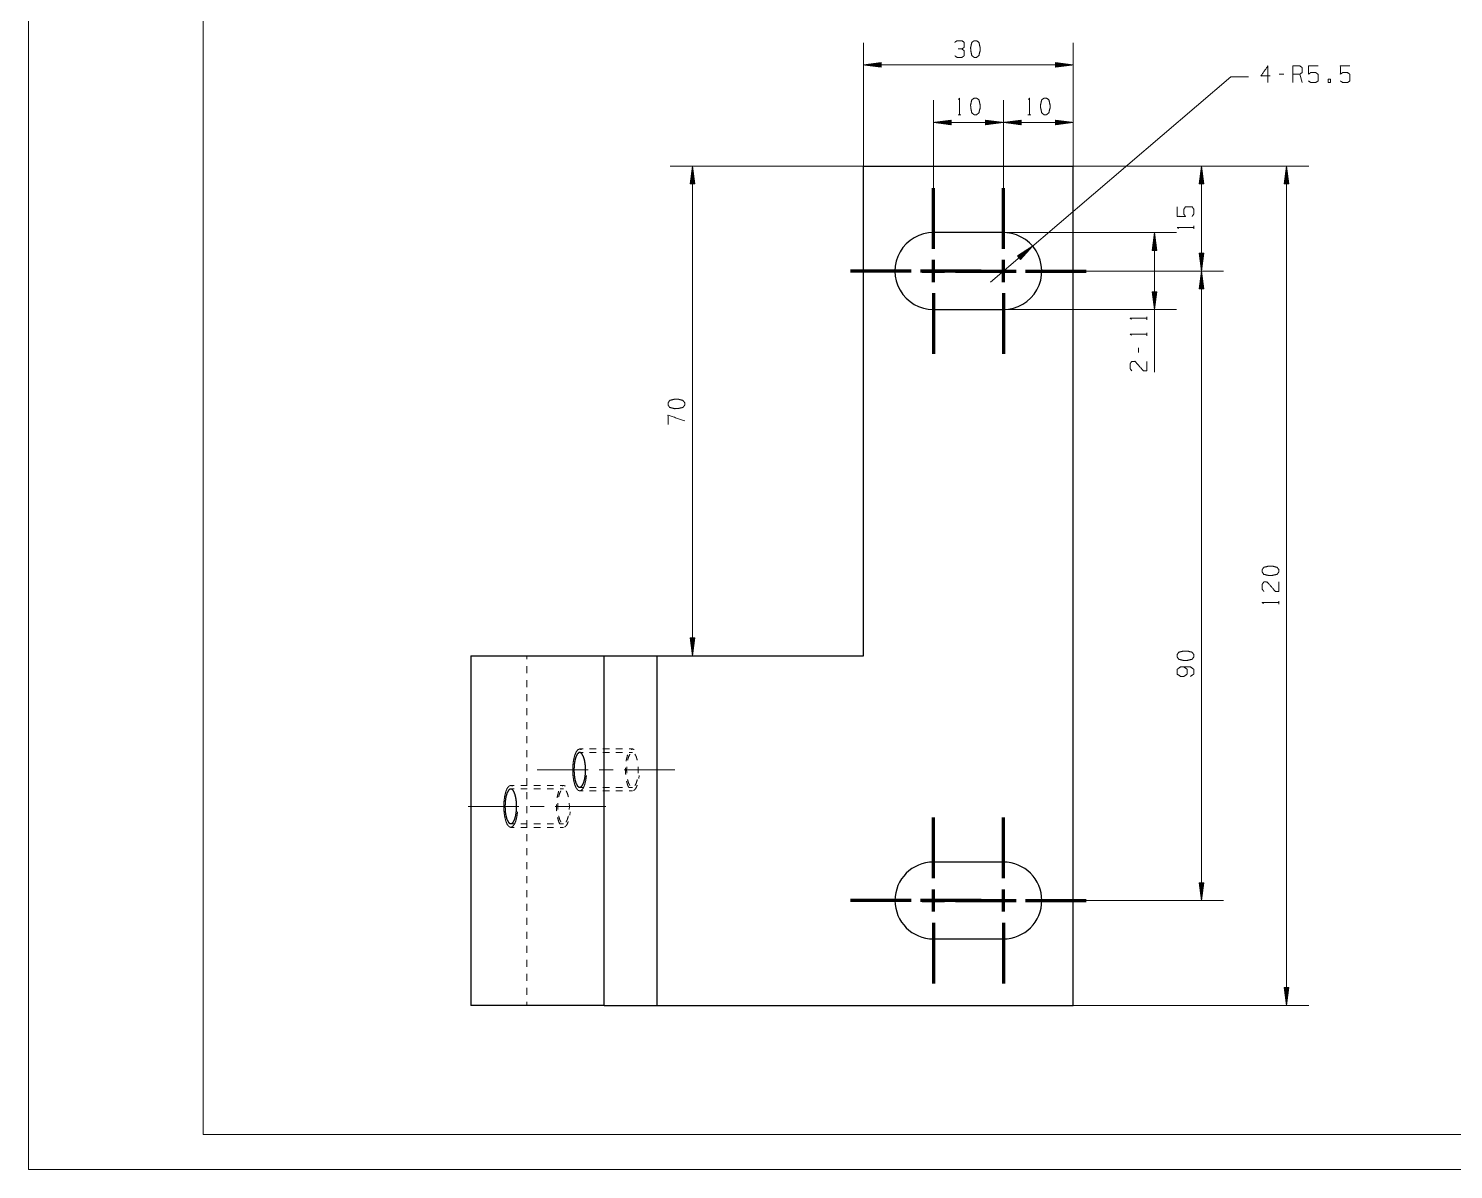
# Model space of a CAD drawing. Header units: millimetres. Extents: x 0 to 420, y 0 to 297.
# Drawn here: x 0 to 203.8, y 0 to 163.1 of the extents above; entities that cross this region are included whole.
import ezdxf

# ---------------------------------------------------------------- set-up
doc = ezdxf.new("R2010")
doc.units = ezdxf.units.MM
doc.layers.add('1', color=7, linetype='Continuous', true_color=0xffffff)

msp = doc.modelspace()

# ---------------------------------------------------------------- linework, layer by layer
at = {"layer": '1', "color": 132, "linetype": 'Continuous', "lineweight": 18}
for p, q in [((0, 297), (0, 0)), ((25, 292), (25, 5)), ((25, 5), (415, 5)), ((0, 0), (420, 0))]:
    msp.add_line(p, q, dxfattribs=at)
at = {"layer": '1', "color": 13, "linetype": 'Continuous', "lineweight": 18}
for p, q in [((119.42, 143.46), (119.42, 161.1)), ((149.42, 143.46), (149.42, 161.1)), ((121.96, 158.26), (119.42, 157.92)), ((119.42, 157.92), (121.96, 157.59)), ((149.42, 157.92), (119.42, 157.92)), ((121.96, 157.95), (119.61, 157.95)), ((121.96, 157.9), (119.61, 157.9)), ((121.96, 158), (120, 158)), ((121.96, 157.84), (120, 157.84)), ((121.96, 158.05), (120.39, 158.05)), ((121.96, 157.79), (120.39, 157.79)), ((121.96, 158.1), (120.77, 158.1)), ((121.96, 157.74), (120.77, 157.74)), ((121.96, 158.15), (121.16, 158.15)), ((121.96, 157.69), (121.16, 157.69)), ((121.96, 158.2), (121.54, 158.2)), ((121.96, 157.64), (121.54, 157.64)), ((121.96, 158.25), (121.93, 158.25)), ((121.96, 158.25), (121.93, 158.25)), ((121.96, 157.59), (121.93, 157.59)), ((121.96, 157.59), (121.93, 157.59)), ((121.96, 157.59), (121.96, 158.26)), ((146.88, 158.26), (146.88, 157.59)), ((149.42, 157.92), (146.88, 158.26)), ((146.88, 158.25), (146.91, 158.25)), ((146.88, 158.25), (146.91, 158.25)), ((146.88, 158.2), (147.3, 158.2)), ((146.88, 158.15), (147.68, 158.15)), ((146.88, 158.1), (148.07, 158.1)), ((146.88, 158.05), (148.46, 158.05)), ((146.88, 158), (148.84, 158)), ((146.88, 157.95), (149.23, 157.95)), ((146.88, 157.59), (149.42, 157.92)), ((146.88, 157.9), (149.23, 157.9)), ((146.88, 157.84), (148.84, 157.84)), ((146.88, 157.79), (148.46, 157.79)), ((146.88, 157.74), (148.07, 157.74)), ((146.88, 157.69), (147.68, 157.69)), ((146.88, 157.64), (147.3, 157.64)), ((146.88, 157.59), (146.91, 157.59)), ((146.88, 157.59), (146.91, 157.59)), ((137.57, 126.88), (171.95, 156.22)), ((171.95, 156.22), (174.49, 156.22)), ((129.42, 140.31), (129.42, 152.89)), ((139.42, 140.31), (139.42, 152.89)), ((139.42, 140.31), (139.42, 152.89)), ((149.42, 143.46), (149.42, 152.89)), ((131.96, 150.05), (129.42, 149.71)), ((129.42, 149.71), (131.96, 149.38)), ((139.42, 149.71), (129.42, 149.71)), ((131.96, 149.74), (129.61, 149.74)), ((131.96, 149.69), (129.61, 149.69)), ((131.96, 149.79), (130, 149.79)), ((131.96, 149.64), (130, 149.64)), ((131.96, 149.84), (130.39, 149.84)), ((131.96, 149.59), (130.39, 149.59)), ((131.96, 149.89), (130.77, 149.89)), ((131.96, 149.54), (130.77, 149.54)), ((131.96, 149.94), (131.16, 149.94)), ((131.96, 149.49), (131.16, 149.49)), ((131.96, 149.99), (131.54, 149.99)), ((131.96, 149.43), (131.54, 149.43)), ((131.96, 150.04), (131.93, 150.04)), ((131.96, 150.04), (131.93, 150.04)), ((131.96, 149.38), (131.93, 149.38)), ((131.96, 149.38), (131.93, 149.38)), ((131.96, 149.38), (131.96, 150.05)), ((136.88, 150.05), (136.88, 149.38)), ((139.42, 149.71), (136.88, 150.05)), ((136.88, 150.04), (136.91, 150.04)), ((136.88, 150.04), (136.91, 150.04)), ((136.88, 149.99), (137.3, 149.99)), ((136.88, 149.94), (137.68, 149.94)), ((136.88, 149.89), (138.07, 149.89)), ((136.88, 149.84), (138.46, 149.84)), ((136.88, 149.79), (138.84, 149.79)), ((136.88, 149.74), (139.23, 149.74)), ((136.88, 149.38), (139.42, 149.71)), ((136.88, 149.69), (139.23, 149.69)), ((136.88, 149.64), (138.84, 149.64)), ((136.88, 149.59), (138.46, 149.59)), ((136.88, 149.54), (138.07, 149.54)), ((136.88, 149.49), (137.68, 149.49)), ((136.88, 149.43), (137.3, 149.43)), ((136.88, 149.38), (136.91, 149.38)), ((136.88, 149.38), (136.91, 149.38)), ((141.96, 150.05), (139.42, 149.71)), ((139.42, 149.71), (141.96, 149.38)), ((139.42, 149.71), (149.42, 149.71)), ((141.96, 149.74), (139.61, 149.74)), ((141.96, 149.69), (139.61, 149.69)), ((141.96, 149.79), (140, 149.79)), ((141.96, 149.64), (140, 149.64)), ((141.96, 149.84), (140.39, 149.84)), ((141.96, 149.59), (140.39, 149.59)), ((141.96, 149.89), (140.77, 149.89)), ((141.96, 149.54), (140.77, 149.54)), ((141.96, 149.94), (141.16, 149.94)), ((141.96, 149.49), (141.16, 149.49)), ((141.96, 149.99), (141.54, 149.99)), ((141.96, 149.43), (141.54, 149.43)), ((141.96, 150.04), (141.93, 150.04)), ((141.96, 150.04), (141.93, 150.04)), ((141.96, 149.38), (141.93, 149.38)), ((141.96, 149.38), (141.93, 149.38)), ((141.96, 149.38), (141.96, 150.05)), ((146.88, 150.05), (146.88, 149.38)), ((149.42, 149.71), (146.88, 150.05)), ((146.88, 150.04), (146.91, 150.04)), ((146.88, 150.04), (146.91, 150.04)), ((146.88, 149.99), (147.3, 149.99)), ((146.88, 149.94), (147.68, 149.94)), ((146.88, 149.89), (148.07, 149.89)), ((146.88, 149.84), (148.46, 149.84)), ((146.88, 149.79), (148.84, 149.79)), ((146.88, 149.74), (149.23, 149.74)), ((146.88, 149.38), (149.42, 149.71)), ((146.88, 149.69), (149.23, 149.69)), ((146.88, 149.64), (148.84, 149.64)), ((146.88, 149.59), (148.46, 149.59)), ((146.88, 149.54), (148.07, 149.54)), ((146.88, 149.49), (147.68, 149.49)), ((146.88, 149.43), (147.3, 149.43)), ((146.88, 149.38), (146.91, 149.38)), ((146.88, 149.38), (146.91, 149.38)), ((119.42, 143.46), (91.77, 143.46)), ((94.95, 143.46), (94.61, 140.92)), ((94.87, 140.92), (94.87, 142.88)), ((94.92, 140.92), (94.92, 143.27)), ((95.28, 140.92), (94.95, 143.46)), ((94.95, 143.46), (94.95, 73.46)), ((94.97, 140.92), (94.97, 143.27)), ((95.02, 140.92), (95.02, 142.88)), ((149.42, 143.46), (170.92, 143.46)), ((149.42, 143.46), (183.09, 143.46)), ((167.75, 143.46), (167.42, 140.92)), ((167.67, 140.92), (167.67, 142.88)), ((167.72, 140.92), (167.72, 143.27)), ((168.08, 140.92), (167.75, 143.46)), ((167.75, 128.46), (167.75, 143.46)), ((167.78, 140.92), (167.78, 143.27)), ((167.83, 140.92), (167.83, 142.88)), ((179.92, 143.46), (179.58, 140.92)), ((179.84, 140.92), (179.84, 142.88)), ((179.89, 140.92), (179.89, 143.27)), ((180.25, 140.92), (179.92, 143.46)), ((179.92, 23.46), (179.92, 143.46)), ((179.94, 140.92), (179.94, 143.27)), ((179.99, 140.92), (179.99, 142.88)), ((94.61, 140.92), (94.61, 140.95)), ((94.61, 140.92), (94.61, 140.95)), ((94.61, 140.92), (95.28, 140.92)), ((94.67, 140.92), (94.67, 141.34)), ((94.72, 140.92), (94.72, 141.73)), ((94.77, 140.92), (94.77, 142.11)), ((94.82, 140.92), (94.82, 142.5)), ((95.07, 140.92), (95.07, 142.5)), ((95.12, 140.92), (95.12, 142.11)), ((95.17, 140.92), (95.17, 141.73)), ((95.22, 140.92), (95.22, 141.34)), ((95.28, 140.92), (95.28, 140.95)), ((95.28, 140.92), (95.28, 140.95)), ((167.42, 140.92), (167.42, 140.95)), ((167.42, 140.92), (167.42, 140.95)), ((167.42, 140.92), (168.08, 140.92)), ((167.47, 140.92), (167.47, 141.34)), ((167.52, 140.92), (167.52, 141.73)), ((167.57, 140.92), (167.57, 142.11)), ((167.62, 140.92), (167.62, 142.5)), ((167.88, 140.92), (167.88, 142.5)), ((167.93, 140.92), (167.93, 142.11)), ((167.98, 140.92), (167.98, 141.73)), ((168.03, 140.92), (168.03, 141.34)), ((168.08, 140.92), (168.08, 140.95)), ((168.08, 140.92), (168.08, 140.95)), ((179.58, 140.92), (180.25, 140.92)), ((179.59, 140.92), (179.59, 140.95)), ((179.59, 140.92), (179.59, 140.95)), ((179.64, 140.92), (179.64, 141.34)), ((179.69, 140.92), (179.69, 141.73)), ((179.74, 140.92), (179.74, 142.11)), ((179.79, 140.92), (179.79, 142.5)), ((180.04, 140.92), (180.04, 142.5)), ((180.09, 140.92), (180.09, 142.11)), ((180.15, 140.92), (180.15, 141.73)), ((180.2, 140.92), (180.2, 141.34)), ((180.25, 140.92), (180.25, 140.95)), ((180.25, 140.92), (180.25, 140.95)), ((134.29, 133.96), (164.2, 133.96)), ((161.02, 133.96), (160.69, 131.42)), ((160.85, 131.42), (160.85, 132.61)), ((160.9, 131.42), (160.9, 132.99)), ((160.95, 131.42), (160.95, 133.38)), ((161, 131.42), (161, 133.77)), ((161.36, 131.42), (161.02, 133.96)), ((161.02, 133.96), (161.02, 114.02)), ((161.05, 131.42), (161.05, 133.77)), ((161.1, 131.42), (161.1, 133.38)), ((161.15, 131.42), (161.15, 132.99)), ((161.2, 131.42), (161.2, 132.61)), ((143.6, 132.03), (141.46, 130.64)), ((141.46, 130.63), (141.48, 130.65)), ((141.46, 130.63), (141.48, 130.65)), ((141.46, 130.64), (141.89, 130.13)), ((141.49, 130.6), (141.81, 130.87)), ((141.52, 130.56), (142.14, 131.08)), ((141.56, 130.52), (142.46, 131.29)), ((141.59, 130.48), (142.79, 131.5)), ((141.62, 130.44), (143.12, 131.71)), ((141.66, 130.4), (143.44, 131.93)), ((141.69, 130.36), (143.47, 131.89)), ((141.72, 130.32), (143.21, 131.6)), ((141.76, 130.29), (142.95, 131.31)), ((141.79, 130.25), (142.69, 131.02)), ((141.82, 130.21), (142.43, 130.73)), ((141.85, 130.17), (142.17, 130.44)), ((141.89, 130.13), (143.6, 132.03)), ((160.69, 131.42), (160.69, 131.45)), ((160.69, 131.42), (160.69, 131.45)), ((160.69, 131.42), (161.36, 131.42)), ((160.74, 131.42), (160.74, 131.84)), ((160.8, 131.42), (160.8, 132.22)), ((161.25, 131.42), (161.25, 132.22)), ((161.3, 131.42), (161.3, 131.84)), ((161.35, 131.42), (161.35, 131.45)), ((161.35, 131.42), (161.35, 131.45)), ((167.42, 131), (167.42, 130.97)), ((167.42, 131), (167.42, 130.97)), ((167.42, 131), (167.75, 128.46)), ((168.08, 131), (167.42, 131)), ((167.47, 131), (167.47, 130.58)), ((167.52, 131), (167.52, 130.2)), ((167.57, 131), (167.57, 129.81)), ((167.62, 131), (167.62, 129.43)), ((167.67, 131), (167.67, 129.04)), ((167.72, 131), (167.72, 128.65)), ((167.75, 128.46), (168.08, 131)), ((167.78, 131), (167.78, 128.65)), ((167.83, 131), (167.83, 129.04)), ((167.88, 131), (167.88, 129.43)), ((167.93, 131), (167.93, 129.81)), ((167.98, 131), (167.98, 130.2)), ((168.03, 131), (168.03, 130.58)), ((168.08, 131), (168.08, 130.97)), ((168.08, 131), (168.08, 130.97)), ((141.89, 130.13), (141.91, 130.15)), ((141.89, 130.13), (141.91, 130.15)), ((151.27, 128.46), (170.92, 128.46)), ((151.27, 128.46), (170.92, 128.46)), ((167.75, 128.46), (167.42, 125.92)), ((168.08, 125.92), (167.75, 128.46)), ((167.75, 128.46), (167.75, 38.46)), ((167.52, 125.92), (167.52, 126.73)), ((167.57, 125.92), (167.57, 127.11)), ((167.62, 125.92), (167.62, 127.5)), ((167.67, 125.92), (167.67, 127.88)), ((167.72, 125.92), (167.72, 128.27)), ((167.78, 125.92), (167.78, 128.27)), ((167.83, 125.92), (167.83, 127.88)), ((167.88, 125.92), (167.88, 127.5)), ((167.93, 125.92), (167.93, 127.11)), ((167.98, 125.92), (167.98, 126.73)), ((160.69, 125.5), (160.69, 125.47)), ((160.69, 125.5), (160.69, 125.47)), ((160.69, 125.5), (161.02, 122.96)), ((161.36, 125.5), (160.69, 125.5)), ((160.74, 125.5), (160.74, 125.08)), ((160.8, 125.5), (160.8, 124.7)), ((160.85, 125.5), (160.85, 124.31)), ((160.9, 125.5), (160.9, 123.93)), ((160.95, 125.5), (160.95, 123.54)), ((161, 125.5), (161, 123.15)), ((161.02, 122.96), (161.36, 125.5)), ((161.05, 125.5), (161.05, 123.15)), ((161.1, 125.5), (161.1, 123.54)), ((161.15, 125.5), (161.15, 123.93)), ((161.2, 125.5), (161.2, 124.31)), ((161.25, 125.5), (161.25, 124.7)), ((161.3, 125.5), (161.3, 125.08)), ((161.35, 125.5), (161.35, 125.47)), ((161.35, 125.5), (161.35, 125.47)), ((167.42, 125.92), (167.42, 125.95)), ((167.42, 125.92), (167.42, 125.95)), ((167.42, 125.92), (168.08, 125.92)), ((167.47, 125.92), (167.47, 126.34)), ((168.03, 125.92), (168.03, 126.34)), ((168.08, 125.92), (168.08, 125.95)), ((168.08, 125.92), (168.08, 125.95)), ((139.42, 122.96), (164.2, 122.96)), ((94.61, 76), (94.61, 75.97)), ((94.61, 76), (94.61, 75.97)), ((94.61, 76), (94.95, 73.46)), ((95.28, 76), (94.61, 76)), ((94.67, 76), (94.67, 75.58)), ((94.72, 76), (94.72, 75.2)), ((94.77, 76), (94.77, 74.81)), ((94.82, 76), (94.82, 74.43)), ((94.87, 76), (94.87, 74.04)), ((94.92, 76), (94.92, 73.65)), ((94.95, 73.46), (95.28, 76)), ((94.97, 76), (94.97, 73.65)), ((95.02, 76), (95.02, 74.04)), ((95.07, 76), (95.07, 74.43)), ((95.12, 76), (95.12, 74.81)), ((95.17, 76), (95.17, 75.2)), ((95.22, 76), (95.22, 75.58)), ((95.28, 76), (95.28, 75.97)), ((95.28, 76), (95.28, 75.97)), ((119.42, 73.46), (91.77, 73.46)), ((167.42, 41), (167.42, 40.97)), ((167.42, 41), (167.42, 40.97)), ((167.42, 41), (167.75, 38.46)), ((168.08, 41), (167.42, 41)), ((167.47, 41), (167.47, 40.58)), ((167.52, 41), (167.52, 40.2)), ((167.57, 41), (167.57, 39.81)), ((167.62, 41), (167.62, 39.43)), ((167.67, 41), (167.67, 39.04)), ((167.72, 41), (167.72, 38.65)), ((167.75, 38.46), (168.08, 41)), ((167.78, 41), (167.78, 38.65)), ((167.83, 41), (167.83, 39.04)), ((167.88, 41), (167.88, 39.43)), ((167.93, 41), (167.93, 39.81)), ((167.98, 41), (167.98, 40.2)), ((168.03, 41), (168.03, 40.58)), ((168.08, 41), (168.08, 40.97)), ((168.08, 41), (168.08, 40.97)), ((151.27, 38.46), (170.92, 38.46)), ((179.58, 26), (179.92, 23.46)), ((180.25, 26), (179.58, 26)), ((179.59, 26), (179.59, 25.97)), ((179.59, 26), (179.59, 25.97)), ((179.64, 26), (179.64, 25.58)), ((179.69, 26), (179.69, 25.2)), ((179.74, 26), (179.74, 24.81)), ((179.79, 26), (179.79, 24.43)), ((179.84, 26), (179.84, 24.04)), ((179.89, 26), (179.89, 23.65)), ((179.92, 23.46), (180.25, 26)), ((179.94, 26), (179.94, 23.65)), ((179.99, 26), (179.99, 24.04)), ((180.04, 26), (180.04, 24.43)), ((180.09, 26), (180.09, 24.81)), ((180.15, 26), (180.15, 25.2)), ((180.2, 26), (180.2, 25.58)), ((180.25, 26), (180.25, 25.97)), ((180.25, 26), (180.25, 25.97)), ((149.42, 23.46), (183.09, 23.46))]:
    msp.add_line(p, q, dxfattribs=at)
at = {"layer": '1', "color": 95, "linetype": 'Continuous', "lineweight": 18}
for p, q in [((179.54, 156.61), (178.87, 156.61)), ((182.15, 155.41), (181.82, 156.61)), ((132.94, 150.81), (133.36, 150.81)), ((142.94, 150.81), (143.36, 150.81)), ((166.66, 134.48), (166.66, 134.9)), ((159.93, 121.49), (159.93, 121.91)), ((159.93, 119.21), (159.93, 119.63)), ((158.73, 117.48), (158.73, 116.81)), ((178.82, 80.84), (178.82, 81.27))]:
    msp.add_line(p, q, dxfattribs=at)
at = {"layer": '1', "color": 30, "linetype": 'Continuous', "lineweight": 25}
for p, q in [((119.42, 73.46), (119.42, 143.46)), ((119.42, 143.46), (149.42, 143.46)), ((149.42, 23.46), (149.42, 143.46)), ((139.17, 133.96), (129.42, 133.96)), ((129.42, 122.96), (139.42, 122.96)), ((63.27, 73.46), (63.27, 23.46)), ((63.96, 73.46), (82.33, 73.46)), ((82.33, 73.46), (89.9, 73.46)), ((82.33, 23.46), (82.33, 73.46)), ((89.9, 73.46), (119.42, 73.46)), ((89.9, 23.46), (89.9, 73.46)), ((139.42, 43.96), (129.42, 43.96)), ((129.42, 32.96), (139.42, 32.96)), ((82.33, 23.46), (63.96, 23.46)), ((82.33, 23.46), (89.9, 23.46)), ((89.9, 23.46), (149.42, 23.46))]:
    msp.add_line(p, q, dxfattribs=at)
at = {"layer": '1', "color": 252, "linetype": 'Continuous', "lineweight": 70}
for p, q in [((129.42, 131.64), (129.42, 140.31)), ((139.42, 131.64), (139.42, 140.31)), ((126.25, 128.46), (117.57, 128.46)), ((136.25, 128.46), (127.57, 128.46)), ((127.83, 128.46), (131.01, 128.46)), ((129.42, 126.87), (129.42, 130.05)), ((132.6, 128.46), (141.27, 128.46)), ((137.83, 128.46), (141.01, 128.46)), ((139.42, 126.87), (139.42, 130.05)), ((142.6, 128.46), (151.27, 128.46)), ((129.42, 125.29), (129.42, 116.61)), ((139.42, 125.29), (139.42, 116.61)), ((129.42, 41.64), (129.42, 50.31)), ((139.42, 41.64), (139.42, 50.31)), ((129.42, 36.87), (129.42, 40.05)), ((139.42, 36.87), (139.42, 40.05)), ((126.25, 38.46), (117.57, 38.46)), ((136.25, 38.46), (127.57, 38.46)), ((127.83, 38.46), (131.01, 38.46)), ((132.6, 38.46), (141.27, 38.46)), ((137.83, 38.46), (141.01, 38.46)), ((142.6, 38.46), (151.27, 38.46)), ((129.42, 35.29), (129.42, 26.61)), ((139.42, 35.29), (139.42, 26.61))]:
    msp.add_line(p, q, dxfattribs=at)
at = {"layer": '1', "color": 43, "linetype": 'Continuous', "lineweight": 18}
for p, q in [((71.27, 73.46), (71.27, 72.96)), ((71.27, 71.96), (71.27, 70.96)), ((71.27, 69.96), (71.27, 68.96)), ((71.27, 67.96), (71.27, 66.96)), ((71.27, 65.96), (71.27, 64.96)), ((71.27, 63.96), (71.27, 62.96)), ((71.27, 61.96), (71.27, 60.96)), ((71.27, 59.96), (71.27, 58.96)), ((78.84, 60.13), (79.31, 60.13)), ((79.31, 59.63), (78.84, 59.63)), ((80.25, 60.13), (81.19, 60.13)), ((81.19, 59.63), (80.25, 59.63)), ((82.14, 60.13), (83.08, 60.13)), ((83.08, 59.63), (82.14, 59.63)), ((84.02, 60.13), (84.96, 60.13)), ((84.96, 59.63), (84.02, 59.63)), ((85.91, 60.13), (86.38, 60.13)), ((86.38, 59.63), (85.91, 59.63)), ((71.27, 57.96), (71.27, 56.96)), ((87.19, 57.59), (87.21, 57.13)), ((87.21, 57.13), (87.19, 56.67)), ((71.27, 55.96), (71.27, 54.96)), ((87.28, 55.88), (87.34, 56.35)), ((69.45, 54.92), (68.97, 54.92)), ((69.45, 54.42), (68.97, 54.42)), ((71.33, 54.92), (70.39, 54.92)), ((71.33, 54.42), (70.39, 54.42)), ((71.27, 53.96), (71.27, 52.96)), ((73.22, 54.92), (72.27, 54.92)), ((73.22, 54.42), (72.27, 54.42)), ((75.1, 54.92), (74.16, 54.92)), ((75.1, 54.42), (74.16, 54.42)), ((76.52, 54.92), (76.04, 54.92)), ((76.52, 54.42), (76.04, 54.42)), ((78.84, 54.63), (79.31, 54.63)), ((78.84, 54.13), (79.31, 54.13)), ((80.25, 54.63), (81.19, 54.63)), ((80.25, 54.13), (81.19, 54.13)), ((82.14, 54.63), (83.08, 54.63)), ((82.14, 54.13), (83.08, 54.13)), ((84.02, 54.63), (84.96, 54.63)), ((84.02, 54.13), (84.96, 54.13)), ((85.91, 54.63), (86.38, 54.63)), ((85.91, 54.13), (86.38, 54.13)), ((71.27, 51.96), (71.27, 50.96)), ((77.33, 52.38), (77.35, 51.92)), ((77.35, 51.92), (77.33, 51.46)), ((77.48, 51.14), (77.42, 50.67)), ((68.97, 49.42), (69.45, 49.42)), ((69.45, 48.92), (68.97, 48.92)), ((70.39, 49.42), (71.33, 49.42)), ((71.33, 48.92), (70.39, 48.92)), ((71.27, 49.96), (71.27, 48.96)), ((72.27, 49.42), (73.22, 49.42)), ((73.22, 48.92), (72.27, 48.92)), ((74.16, 49.42), (75.1, 49.42)), ((75.1, 48.92), (74.16, 48.92)), ((76.04, 49.42), (76.52, 49.42)), ((76.52, 48.92), (76.04, 48.92)), ((71.27, 47.96), (71.27, 46.96)), ((71.27, 45.96), (71.27, 44.96)), ((71.27, 43.96), (71.27, 42.96)), ((71.27, 41.96), (71.27, 40.96)), ((71.27, 39.96), (71.27, 38.96)), ((71.27, 37.96), (71.27, 36.96)), ((71.27, 35.96), (71.27, 34.96)), ((71.27, 33.96), (71.27, 32.96)), ((71.27, 31.96), (71.27, 30.96)), ((71.27, 29.96), (71.27, 28.96)), ((71.27, 27.96), (71.27, 26.96)), ((71.27, 25.96), (71.27, 24.96)), ((71.27, 23.96), (71.27, 23.46))]:
    msp.add_line(p, q, dxfattribs=at)
at = {"layer": '1', "color": 252, "linetype": 'Continuous', "lineweight": 18}
for p, q in [((81.6, 57.13), (83.61, 57.13)), ((71.74, 51.92), (73.75, 51.92))]:
    msp.add_line(p, q, dxfattribs=at)
at = {"layer": '1', "color": 30, "linetype": 'Continuous', "lineweight": 25}
for centre, start, end in [((129.42, 128.46), 89.9649, 270), ((139.42, 128.46), 270, 92.6685), ((129.42, 38.46), 90, 270), ((139.42, 38.46), 270, 90)]:
    msp.add_arc(centre, 5.5, start, end, dxfattribs=at)
at = {"layer": '1', "color": 95, "linetype": 'Continuous', "lineweight": 18}
for points, knots in [([(133.49, 160.21), (133.82, 160.44), (133.82, 161.16), (133.49, 161.39), (132.8, 161.39), (132.46, 161.16)], [0, 0, 0.153875, 0.429853, 0.583728, 0.846125, 1, 1]), ([(135.59, 159.01), (135.92, 159.26), (136.1, 159.96), (136.1, 160.44), (135.92, 161.16), (135.59, 161.39), (135.25, 161.39), (134.92, 161.16), (134.74, 160.44), (134.76, 159.96), (134.92, 159.26), (135.25, 159.01), (135.59, 159.01)], [0, 0, 0.067526, 0.183971, 0.260583, 0.380943, 0.446141, 0.500306, 0.565504, 0.685863, 0.762528, 0.878309, 0.945835, 1, 1]), ([(132.48, 159.24), (132.8, 159.01), (133.49, 159.01), (133.82, 159.24), (133.82, 159.96), (133.49, 160.21), (132.98, 160.21)], [0, 0, 0.124121, 0.343687, 0.472445, 0.703376, 0.836731, 1, 1]), ([(177.6, 156.36), (176.26, 156.36), (177.26, 157.79), (177.26, 155.41)], [0, 0, 0.245869, 0.565294, 1, 1]), ([(180.81, 155.41), (180.81, 157.79), (181.82, 157.79), (182.15, 157.56), (182.15, 156.84), (181.82, 156.61), (180.81, 156.61)], [0, 0, 0.400951, 0.571036, 0.639278, 0.761673, 0.829915, 1, 1]), ([(183.07, 155.64), (183.4, 155.41), (184.09, 155.41), (184.43, 155.64), (184.43, 156.59), (184.09, 156.84), (183.4, 156.84), (183.07, 156.61), (183.07, 157.79), (184.43, 157.79)], [0, 0, 0.062229, 0.168345, 0.230571, 0.376816, 0.441264, 0.547379, 0.609609, 0.79049, 1, 1]), ([(187.62, 155.64), (187.96, 155.41), (188.65, 155.41), (188.98, 155.64), (188.98, 156.59), (188.65, 156.84), (187.96, 156.84), (187.62, 156.61), (187.62, 157.79), (188.98, 157.79)], [0, 0, 0.062227, 0.168342, 0.230571, 0.376816, 0.441267, 0.547382, 0.609609, 0.79049, 1, 1]), ([(185.86, 155.41), (186.19, 155.41), (186.19, 155.89), (185.86, 155.89), (185.86, 155.41)], [0, 0, 0.207085, 0.5, 0.707085, 1, 1]), ([(133.01, 152.98), (133.15, 153.18), (133.15, 150.81)], [0, 0, 0.093489, 1, 1]), ([(135.59, 150.81), (135.92, 151.06), (136.1, 151.76), (136.1, 152.23), (135.92, 152.96), (135.59, 153.18), (135.25, 153.18), (134.92, 152.96), (134.74, 152.23), (134.76, 151.76), (134.92, 151.06), (135.25, 150.81), (135.59, 150.81)], [0, 0, 0.067526, 0.183971, 0.260583, 0.380943, 0.446141, 0.500306, 0.565504, 0.685863, 0.762528, 0.878309, 0.945835, 1, 1]), ([(143.01, 152.98), (143.15, 153.18), (143.15, 150.81)], [0, 0, 0.093489, 1, 1]), ([(145.59, 150.81), (145.92, 151.06), (146.1, 151.76), (146.1, 152.23), (145.92, 152.96), (145.59, 153.18), (145.25, 153.18), (144.92, 152.96), (144.74, 152.23), (144.76, 151.76), (144.92, 151.06), (145.25, 150.81), (145.59, 150.81)], [0, 0, 0.067526, 0.183971, 0.260583, 0.380943, 0.446141, 0.500306, 0.565504, 0.685863, 0.762528, 0.878309, 0.945835, 1, 1]), ([(166.43, 136.28), (166.66, 136.62), (166.66, 137.3), (166.43, 137.64), (165.48, 137.64), (165.23, 137.3), (165.23, 136.62), (165.46, 136.28), (164.28, 136.28), (164.28, 137.64)], [0, 0, 0.062228, 0.168343, 0.230571, 0.376815, 0.441265, 0.54738, 0.609608, 0.79049, 1, 1]), ([(164.48, 134.55), (164.28, 134.69), (166.66, 134.69)], [0, 0, 0.093491, 1, 1]), ([(157.76, 121.56), (157.56, 121.7), (159.93, 121.7)], [0, 0, 0.093488, 1, 1]), ([(157.76, 119.28), (157.56, 119.42), (159.93, 119.42)], [0, 0, 0.093488, 1, 1]), ([(157.78, 114.2), (157.56, 114.52), (157.56, 115.21), (157.78, 115.54), (158.26, 115.54), (159.46, 114.18), (159.93, 114.2), (159.93, 115.54)], [0, 0, 0.069691, 0.192977, 0.265273, 0.350226, 0.67474, 0.759753, 1, 1]), ([(93.85, 109.63), (93.6, 109.96), (92.9, 110.14), (92.43, 110.14), (91.7, 109.96), (91.48, 109.63), (91.48, 109.29), (91.7, 108.96), (92.43, 108.78), (92.9, 108.8), (93.6, 108.96), (93.85, 109.29), (93.85, 109.63)], [0, 0, 0.067526, 0.183971, 0.260583, 0.380943, 0.446142, 0.500306, 0.565505, 0.685864, 0.762529, 0.87831, 0.945835, 1, 1]), ([(93.85, 107.02), (91.48, 107.86), (91.48, 106.52)], [0, 0, 0.65247, 1, 1]), ([(178.82, 85.77), (178.57, 86.1), (177.87, 86.28), (177.4, 86.28), (176.67, 86.1), (176.45, 85.77), (176.45, 85.43), (176.67, 85.09), (177.4, 84.92), (177.87, 84.94), (178.57, 85.09), (178.82, 85.43), (178.82, 85.77)], [0, 0, 0.067525, 0.183972, 0.260583, 0.380942, 0.44614, 0.500305, 0.565504, 0.685864, 0.762527, 0.87831, 0.945835, 1, 1]), ([(176.67, 82.66), (176.45, 82.98), (176.45, 83.67), (176.67, 84), (177.15, 84), (178.35, 82.64), (178.82, 82.66), (178.82, 84)], [0, 0, 0.069693, 0.192978, 0.265274, 0.350226, 0.674742, 0.759752, 1, 1]), ([(176.65, 80.91), (176.45, 81.05), (178.82, 81.05)], [0, 0, 0.093486, 1, 1]), ([(166.66, 73.62), (166.41, 73.96), (165.71, 74.13), (165.23, 74.13), (164.51, 73.96), (164.28, 73.62), (164.28, 73.28), (164.51, 72.95), (165.23, 72.77), (165.71, 72.79), (166.41, 72.95), (166.66, 73.28), (166.66, 73.62)], [0, 0, 0.067526, 0.183971, 0.260583, 0.380944, 0.446142, 0.500307, 0.565504, 0.685865, 0.76253, 0.87831, 0.945835, 1, 1]), ([(166.18, 70.51), (166.66, 70.83), (166.66, 71.52), (166.18, 71.86), (164.76, 71.86), (164.28, 71.52), (164.28, 70.83), (164.76, 70.51), (165.23, 70.49), (165.71, 70.83), (165.71, 71.52), (165.23, 71.86)], [0, 0, 0.076856, 0.169524, 0.247727, 0.439296, 0.517499, 0.610168, 0.687024, 0.750925, 0.829128, 0.921797, 1, 1])]:
    msp.add_open_spline(points, degree=1, knots=knots, dxfattribs=at)
at = {"layer": '1', "color": 30, "linetype": 'Continuous', "lineweight": 25}
for points in [[(63.27, 73.46), (63.96, 73.46)], [(63.96, 23.46), (63.27, 23.46)]]:
    msp.add_open_spline(points, degree=1, dxfattribs=at)
at = {"layer": '1', "color": 30, "linetype": 'Continuous', "lineweight": 13}
for points, knots in [([(79.1, 60.03), (78.84, 60.13), (78.58, 60.03), (78.34, 59.73), (78.13, 59.25), (77.97, 58.63), (77.87, 57.91), (77.84, 57.13), (77.87, 56.35), (77.97, 55.63), (78.13, 55.01), (78.34, 54.53), (78.58, 54.23), (78.84, 54.13), (79.1, 54.23), (79.34, 54.53), (79.54, 55.01), (79.7, 55.63), (79.8, 56.35)], [0, 0, 0.029332, 0.058663, 0.099186, 0.153921, 0.221443, 0.29834, 0.380162, 0.461984, 0.538881, 0.606403, 0.661138, 0.70166, 0.730992, 0.760324, 0.800846, 0.855581, 0.923103, 1, 1]), ([(69.94, 51.14), (69.84, 50.42), (69.68, 49.8), (69.48, 49.32), (69.23, 49.02), (68.97, 48.92), (68.72, 49.02), (68.47, 49.32), (68.27, 49.8), (68.11, 50.42), (68.01, 51.14), (67.97, 51.92), (68.01, 52.7), (68.11, 53.42), (68.27, 54.04), (68.47, 54.52), (68.72, 54.82), (68.97, 54.92), (69.23, 54.82)], [0, 0, 0.076897, 0.144419, 0.199154, 0.239676, 0.269008, 0.29834, 0.338862, 0.393597, 0.461119, 0.538016, 0.619838, 0.70166, 0.778557, 0.846079, 0.900814, 0.941336, 0.970668, 1, 1])]:
    msp.add_open_spline(points, degree=1, knots=knots, dxfattribs=at)
at = {"layer": '1', "color": 30, "linetype": 'Continuous', "lineweight": 25}
for points, knots in [([(79.67, 57.13), (79.64, 56.43), (79.54, 55.78), (79.38, 55.24), (79.18, 54.86), (78.96, 54.66), (78.72, 54.66), (78.49, 54.86), (78.29, 55.24), (78.13, 55.78), (78.04, 56.43), (78, 57.13), (78.04, 57.83), (78.13, 58.48), (78.29, 59.02), (78.49, 59.4), (78.72, 59.6), (78.96, 59.6), (79.18, 59.4), (79.38, 59.02), (79.54, 58.48), (79.64, 57.83), (79.67, 57.13)], [0, 0, 0.063515, 0.12249, 0.172915, 0.211963, 0.239303, 0.260698, 0.288038, 0.327086, 0.37751, 0.436485, 0.5, 0.563515, 0.622491, 0.672915, 0.711962, 0.739303, 0.760698, 0.788038, 0.827085, 0.87751, 0.936486, 1, 1]), ([(69.81, 51.92), (69.78, 51.22), (69.68, 50.57), (69.52, 50.03), (69.32, 49.65), (69.09, 49.45), (68.86, 49.45), (68.63, 49.65), (68.43, 50.03), (68.27, 50.57), (68.17, 51.22), (68.14, 51.92), (68.17, 52.62), (68.27, 53.27), (68.43, 53.81), (68.63, 54.19), (68.86, 54.4), (69.09, 54.4), (69.32, 54.19), (69.52, 53.81), (69.68, 53.27), (69.78, 52.62), (69.81, 51.92)], [0, 0, 0.063515, 0.12249, 0.172915, 0.211963, 0.239303, 0.260698, 0.288038, 0.327085, 0.37751, 0.436486, 0.5, 0.563515, 0.622491, 0.672915, 0.711963, 0.739303, 0.760698, 0.788038, 0.827085, 0.87751, 0.936486, 1, 1])]:
    msp.add_open_spline(points, degree=1, knots=knots, dxfattribs=at)
at = {"layer": '1', "color": 43, "linetype": 'Continuous', "lineweight": 18}
for points, knots in [([(85.68, 59.29), (85.67, 59.25), (85.51, 58.63), (85.47, 58.36)], [0, 0, 0.039208, 0.714433, 1, 1]), ([(85.68, 58.51), (85.83, 59.02), (86.01, 59.37)], [0, 0, 0.574981, 1, 1]), ([(86.64, 60.03), (86.38, 60.13), (86.2, 60.06)], [0, 0, 0.586631, 1, 1]), ([(86.74, 59.37), (86.92, 59.02), (87.07, 58.51)], [0, 0, 0.425019, 1, 1]), ([(85.39, 57.42), (85.38, 57.13), (85.41, 56.47)], [0, 0, 0.30162, 1, 1]), ([(85.57, 56.67), (85.54, 57.13), (85.57, 57.59)], [0, 0, 0.500003, 1, 1]), ([(85.54, 55.53), (85.67, 55.01), (85.83, 54.63)], [0, 0, 0.564033, 1, 1]), ([(86.01, 54.89), (85.83, 55.24), (85.68, 55.75)], [0, 0, 0.425025, 1, 1]), ([(87.07, 55.75), (86.92, 55.24), (86.74, 54.89)], [0, 0, 0.574975, 1, 1]), ([(75.61, 53.15), (75.65, 53.42), (75.81, 54.04), (75.82, 54.08)], [0, 0, 0.285567, 0.96079, 1, 1]), ([(75.82, 53.3), (75.97, 53.81), (76.15, 54.16)], [0, 0, 0.574981, 1, 1]), ([(76.33, 54.85), (76.52, 54.92), (76.77, 54.82)], [0, 0, 0.413359, 1, 1]), ([(76.88, 54.16), (77.06, 53.81), (77.21, 53.3)], [0, 0, 0.425019, 1, 1]), ([(86.55, 54.2), (86.64, 54.23), (86.88, 54.53), (87.06, 54.96)], [0, 0, 0.103239, 0.508452, 1, 1]), ([(75.54, 51.26), (75.51, 51.92), (75.53, 52.21)], [0, 0, 0.698385, 1, 1]), ([(75.7, 51.46), (75.68, 51.92), (75.7, 52.38)], [0, 0, 0.500003, 1, 1]), ([(75.97, 49.42), (75.81, 49.8), (75.67, 50.32)], [0, 0, 0.435968, 1, 1]), ([(76.15, 49.68), (75.97, 50.03), (75.82, 50.54)], [0, 0, 0.425019, 1, 1]), ([(77.2, 49.75), (77.02, 49.32), (76.77, 49.02), (76.68, 48.99)], [0, 0, 0.491546, 0.896763, 1, 1]), ([(77.21, 50.54), (77.06, 50.03), (76.88, 49.68)], [0, 0, 0.574981, 1, 1])]:
    msp.add_open_spline(points, degree=1, knots=knots, dxfattribs=at)
at = {"layer": '1', "color": 252, "linetype": 'Continuous', "lineweight": 18}
for points, knots in [([(72.76, 57.13), (74.35, 57.13), (80.02, 57.13)], [0, 0, 0.218912, 1, 1]), ([(85.2, 57.13), (89.27, 57.13), (92.45, 57.13)], [0, 0, 0.562177, 1, 1]), ([(62.9, 51.92), (64.49, 51.92), (70.15, 51.92)], [0, 0, 0.218911, 1, 1]), ([(75.34, 51.92), (79.41, 51.92), (82.59, 51.92)], [0, 0, 0.562177, 1, 1])]:
    msp.add_open_spline(points, degree=1, knots=knots, dxfattribs=at)

doc.saveas('drawing.dxf')
